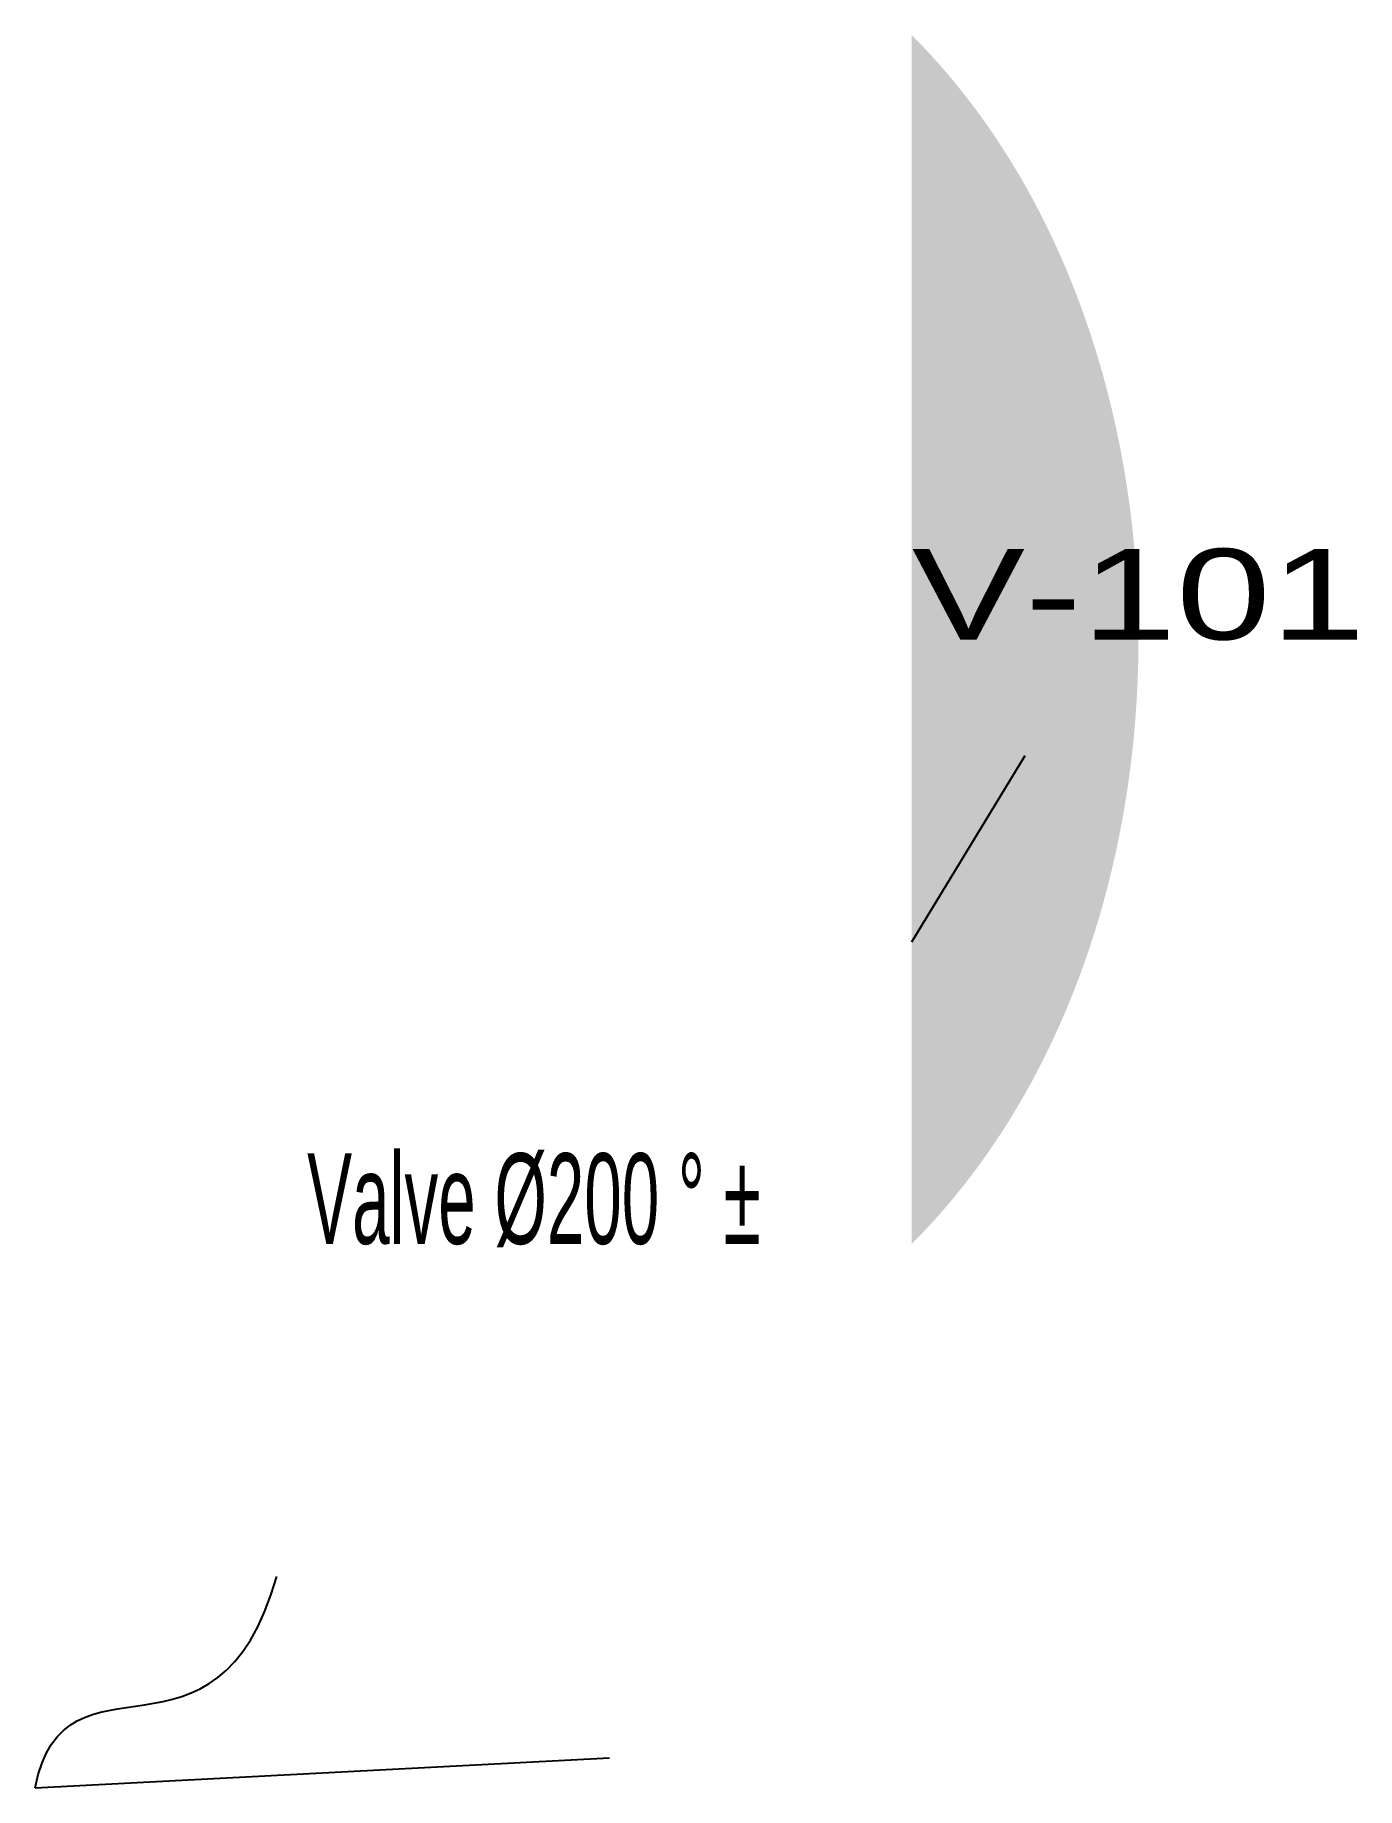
# Model space of a CAD drawing. Header units: millimetres. Extents: x 1 to 44.7, y 2 to 60.
import ezdxf
from ezdxf.enums import TextEntityAlignment as Align

# ---------------------------------------------------------------- set-up
doc = ezdxf.new("R2010")
doc.units = ezdxf.units.MM
doc.layers.get('0').update_dxf_attribs({"color": 254, "linetype": 'CONTINUOUS', "true_color": 0xd2dce6})
doc.styles.add('RV_D44C12BC', font='arial.ttf')

# ---------------------------------------------------------------- blocks, each defined once
blk = doc.blocks.new('VALVE')
at = {"color": 142, "lineweight": 25, "true_color": 0x186797}
blk.add_line((0, 0), (3, 2), dxfattribs=at)

msp = doc.modelspace()

# ---------------------------------------------------------------- hatches: boundary and pattern name
at = {"lineweight": 25, "true_color": 0x186797}
h = msp.add_hatch(color=142, dxfattribs=at)
edge = h.paths.add_edge_path(flags=0)
edge.add_spline(control_points=[(30, 20), (40, 30), (40, 50), (30, 60)], knot_values=[0, 0, 0, 0, 1, 1, 1, 1], degree=3, periodic=0)
edge.add_line((30, 60), (30, 20))

# ---------------------------------------------------------------- linework, layer by layer
at = {"color": 142, "lineweight": 25, "true_color": 0x186797}
msp.add_line((1, 2), (20, 3), dxfattribs=at)
msp.add_open_spline([(1, 2), (2, 7), (7, 2), (9, 9)], degree=3, dxfattribs=at)

# ---------------------------------------------------------------- block references
ref = msp.add_blockref('VALVE', (30, 30), dxfattribs=dict(at, xscale=2, yscale=2, rotation=25))
ref.add_attrib('TAG', 'V-101', dxfattribs={"color": 142, "lineweight": 25, "true_color": 0x186797, "height": 3, "style": 'RV_D44C12BC'}).set_placement((30, 40), (45, 40), align=Align.FIT)

# ---------------------------------------------------------------- texts
at = {"color": 142, "lineweight": 25, "true_color": 0x186797, "style": 'RV_D44C12BC'}
msp.add_text('Valve Ø200 ° ±', height=3, dxfattribs=at).set_placement((10, 20), (25, 20), align=Align.FIT)

doc.saveas('drawing.dxf')
